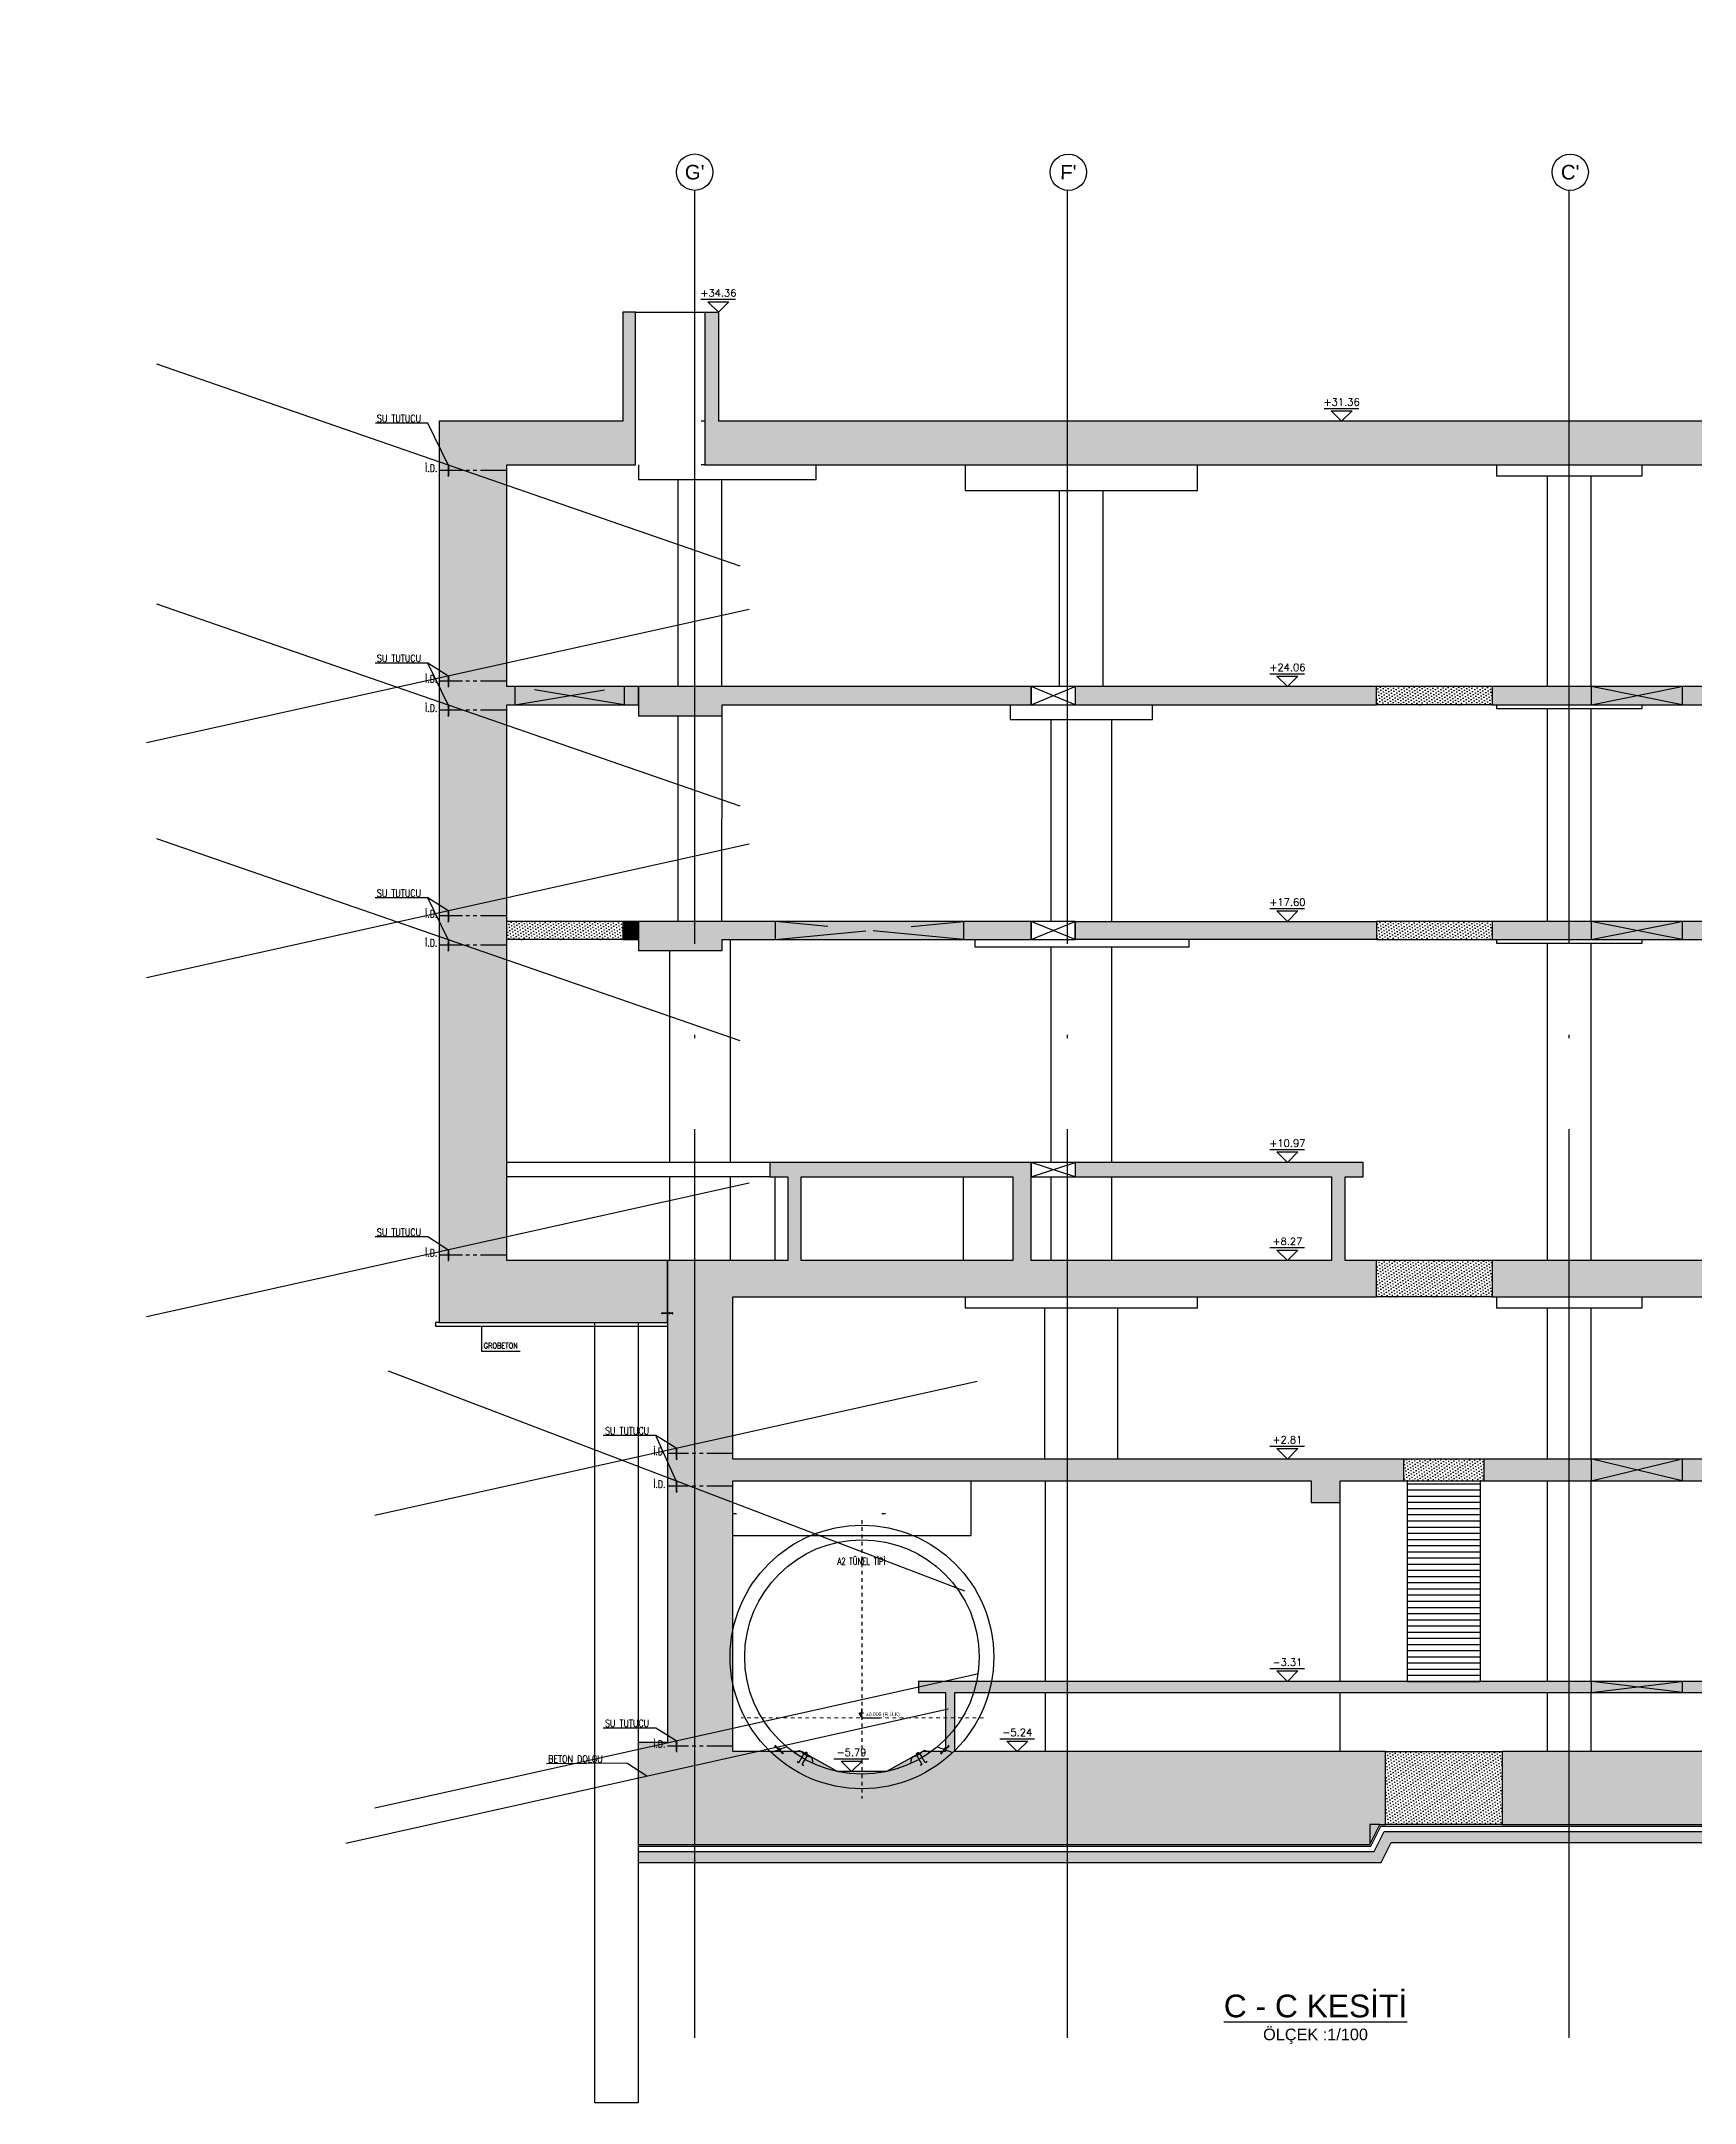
# Model space of a CAD drawing. Header units: millimetres. Extents: x 400408 to 401363, y 4543987 to 4544157.
# Drawn here: x 400963.7 to 401009.2, y 4544014.8 to 4544071.5 of the extents above; entities that cross this region are included whole.
import ezdxf
from ezdxf.enums import TextEntityAlignment as Align

# ---------------------------------------------------------------- set-up
doc = ezdxf.new("R2010")
doc.units = ezdxf.units.MM
for name, pattern in [('ACAD_ISO05W100', [33, 24, -3, 0, -3, 0, -3]), ('AKS', [3, 2.5, -0.25, 0, -0.25]), ('CIZGI', [0.4, 0.25, -0.15]), ('CONTINU', [0]), ('DASHDOT', [1, 0.5, -0.25, 0, -0.25]), ('DASHDOT2', [0.5, 0.25, -0.125, 0, -0.125]), ('Dot', [4, 0, -4]), ('HIDDEN', [0.375, 0.25, -0.125])]:
    doc.linetypes.add(name, pattern=pattern)
for name, color, linetype in [('aks prota', 2, 'AKS'), ('AXIS', 8, 'DASHDOT2'), ('caks prota', 4, 'Continuous'), ('görünüş prota', 4, 'Continuous'), ('inşaat derzi prota', 11, 'Continuous'), ('KALIP', 1, 'Continuous'), ('kesik prota', 2, 'CIZGI'), ('kesit prota', 1, 'Continuous'), ('kesit tarama prota', 252, 'Continuous'), ('KOT', 7, 'Continuous'), ('kot prota', 4, 'Continuous'), ('LINE V2', 7, 'Continuous'), ('merdiven prota', 2, 'Continuous'), ('not prota', 2, 'Continuous'), ('not yazısı prota', 6, 'Continuous'), ('not çizgisi prota', 4, 'Continuous'), ('OLCU', 5, 'Continuous'), ('PRT-CST-rc_level', 6, 'Continuous'), ('PRT-CST-rc_levermark', 4, 'Continuous'), ('st_s_not yazısı', 6, 'Continuous'), ('st_s_not çizgisi', 4, 'CIZGI'), ('st_s_su tutucu', 2, 'Continuous'), ('st_s_ölçü', 4, 'Continuous'), ('t35 prota', 3, 'Continuous'), ('taks prota', 7, 'Continuous'), ('tplan prota', 7, 'Continuous'), ('WATER STOP_B', 5, 'Continuous')]:
    doc.layers.add(name, color=color, linetype=linetype)
doc.layers.add('PRT-Geo-Axis', color=12, linetype='DASHDOT', lineweight=18)
doc.layers.add('PRT-KD-kazik', color=172, linetype='Continuous', lineweight=25)
doc.styles.add('Arial', font='Arial.ttf')
doc.styles.add('NOT', font='romanstw.shx')
doc.styles.add('OLCU', font='romanstw.shx')
doc.styles.add('SIMPLXTW', font='simplxtw.shx', dxfattribs={"width": 0.6, "height": 125})
doc.styles.add('TAKS', font='Arial Unicode.ttf')
doc.styles.add('TEXT250', font='romanstw.shx', dxfattribs={"width": 0.8, "height": 25})
doc.styles.add('TSIMPLEX', font='romanstw.shx')
doc.styles.add('TUNNELCONSULT', font='Arial.ttf')
doc.dimstyles.new('1-50', dxfattribs={"dimtxt": 10, "dimasz": 4, "dimexe": 4, "dimexo": 8, "dimgap": 4, "dimtad": 1, "dimdec": 1, "dimrnd": 0.05, "dimzin": 9, "dimdsep": 46, "dimtxsty": 'OLCU', "dimblk1": 'OBLIQUE', "dimblk2": 'OBLIQUE', "dimsah": 1, "dimcen": 2, "dimdle": 4, "dimclrd": 4, "dimclre": 4, "dimclrt": 3, "dimadec": 1, "dimazin": 0, "dimtfac": 1, "dimtdec": 1, "dimtix": 1, "dimtmove": 2, "dimatfit": 3, "dimldrblk": 'OBLIQUE', "dimfxl": 1, "dimtvp": 1, "dimtolj": 1, "dimtzin": 1, "dimarcsym": 0})
pattern_1 = [(36, (401042.08825, 4543716.50531), (-0.014547592, 0.087543451), [0, -0.079375])]

# ---------------------------------------------------------------- blocks, each defined once
blk = doc.blocks.new('KOTK5')
at = {"layer": 'PRT-CST-rc_levermark'}
blk.add_line((217, 160), (-213, 160), dxfattribs=at)
blk.add_lwpolyline([(130, 130), (-130, 130), (0, 0)], close=True, dxfattribs=at)
at = {"layer": 'PRT-CST-rc_level', "style": 'OLCU'}
blk.add_attdef('000.00', text='', height=90, dxfattribs=at).set_placement((0, 193), align=Align.CENTER)
blk = doc.blocks.new('D')
at = {"layer": 'st_s_su tutucu', "linetype": 'CONTINU', "ltscale": 0.2}
for p, q in [((-39988, 52508), (-39993, 52508)), ((-39993, 52508), (-39993, 52507)), ((-39993, 52507), (-39991, 52506)), ((-39993, 52449), (-39991, 52450)), ((-39993, 52448), (-39993, 52449)), ((-39988, 52448), (-39993, 52448)), ((-39991, 52499), (-39992, 52499)), ((-39992, 52499), (-39992, 52498)), ((-39992, 52498), (-39991, 52498)), ((-39991, 52489), (-39992, 52489)), ((-39992, 52489), (-39992, 52488)), ((-39992, 52488), (-39991, 52488)), ((-39991, 52479), (-39992, 52479)), ((-39992, 52479), (-39992, 52478)), ((-39992, 52478), (-39991, 52478)), ((-39992, 52468), (-39992, 52469)), ((-39992, 52469), (-39991, 52469)), ((-39991, 52468), (-39992, 52468)), ((-39992, 52458), (-39992, 52459)), ((-39992, 52459), (-39991, 52459)), ((-39991, 52458), (-39992, 52458)), ((-39991, 52506), (-39991, 52499)), ((-39991, 52498), (-39991, 52489)), ((-39991, 52488), (-39991, 52479)), ((-39991, 52469), (-39991, 52478)), ((-39991, 52459), (-39991, 52468)), ((-39991, 52450), (-39991, 52458)), ((-39990, 52506), (-39988, 52507)), ((-39990, 52499), (-39990, 52506)), ((-39989, 52499), (-39990, 52499)), ((-39990, 52489), (-39990, 52498)), ((-39990, 52498), (-39989, 52498)), ((-39989, 52489), (-39990, 52489)), ((-39990, 52479), (-39990, 52488)), ((-39990, 52488), (-39989, 52488)), ((-39989, 52479), (-39990, 52479)), ((-39990, 52478), (-39989, 52478)), ((-39990, 52478), (-39990, 52469)), ((-39990, 52469), (-39989, 52469)), ((-39989, 52468), (-39990, 52468)), ((-39990, 52468), (-39990, 52459)), ((-39990, 52459), (-39989, 52459)), ((-39989, 52458), (-39990, 52458)), ((-39990, 52458), (-39990, 52450)), ((-39990, 52450), (-39988, 52449)), ((-39989, 52498), (-39989, 52499)), ((-39989, 52488), (-39989, 52489)), ((-39989, 52478), (-39989, 52479)), ((-39989, 52469), (-39989, 52468)), ((-39989, 52459), (-39989, 52458)), ((-39988, 52507), (-39988, 52508)), ((-39988, 52449), (-39988, 52448))]:
    blk.add_line(p, q, dxfattribs=at)
blk = doc.blocks.new('_Oblique')
at = {"layer": 'st_s_ölçü', "lineweight": -2}
blk.add_line((-0.5, -0.5), (0.5, 0.5), dxfattribs=at)
blk = doc.blocks.new('KESITKOT')
at = {"layer": 'KOT', "linetype": 'Continuous'}
h = blk.add_hatch(dxfattribs=at)
h.set_pattern_fill('ANSI31', color=5, scale=200, angle=45, style=0)
h.set_pattern_definition([(90, (63253.653, -35392.017), (25, 5e-15), [])])
h.paths.add_polyline_path([(-150, 260), (0, 260), (0, 0)])
at = {"layer": 'KOT', "color": 4, "linetype": 'Continuous'}
for p, q in [((75, 260), (-150, 260)), ((0, 0), (-150, 260)), ((0, 0), (0, 520)), ((0, 0), (1000, 0))]:
    blk.add_line(p, q, dxfattribs=at)
at = {"layer": 'KOT', "color": 7, "linetype": 'Continuous', "style": 'SIMPLXTW', "width": 0.7}
blk.add_attdef('%%P0.000', (216, 100), '', height=200, dxfattribs=at)
blk = doc.blocks.new('A$C05c5180b')
at = {"layer": 'AXIS', "color": 8, "linetype": 'DASHDOT', "ltscale": 3}
blk.add_line((909, 7722), (909, 60), dxfattribs=at)
at = {"layer": 'KALIP'}
for p, q in [((-1158, 1480), (-1585, 1325)), ((-955, 1324), (-806, 1383)), ((-806, 1383), (-459, 1183)), ((-435, 1024), (-459, 1183)), ((2254, 1024), (2278, 1183)), ((2624, 1383), (2278, 1183)), ((2774, 1324), (2624, 1383)), ((2977, 1480), (3404, 1325))]:
    blk.add_line(p, q, dxfattribs=at)
at = {"layer": 'KALIP', "elevation": 0}
for points in [[(-638, 1333), (-658, 1298), (-606, 1268), (-586, 1303)], [(2457, 1333), (2477, 1298), (2425, 1268), (2405, 1303)]]:
    blk.add_lwpolyline(points, close=True, dxfattribs=at)
at = {"layer": 'KALIP'}
for radius in [3625, 3225]:
    blk.add_circle((909, 3955), radius, dxfattribs=at)
at = {"layer": 'LINE V2', "color": 4, "elevation": 0}
for points in [[(-861, 1086, 1), (-818, 1061), (-696, 1274, -0.414214), (-668, 1281), (-616, 1251, -0.414214), (-609, 1224), (-731, 1011, 1), (-688, 986, -1)], [(2680, 1086, -1), (2637, 1061), (2514, 1274, 0.414214), (2487, 1281), (2435, 1251, 0.414214), (2428, 1224), (2550, 1011, -1), (2507, 986, 1)]]:
    blk.add_lwpolyline(points, format="xyb", dxfattribs=at)
for points in [[(-729, 1316), (-556, 1216), (-546, 1233), (-719, 1333)], [(2548, 1316), (2374, 1216), (2364, 1233), (2538, 1333)]]:
    blk.add_lwpolyline(points, close=True, dxfattribs=at)
at = {"layer": 'PRT-Geo-Axis', "linetype": 'DASHDOT', "ltscale": 3}
blk.add_line((4252, 2280), (-2415, 2280), dxfattribs=at)
at = {"layer": 'WATER STOP_B', "color": 3}
for points in [[(-1339, 1405, 0.57735), (-1339, 1408), (-1368, 1436, 0.57735), (-1371, 1435), (-1378, 1408, -0.57735), (-1381, 1407), (-1419, 1444), (-1424, 1439), (-1427, 1443), (-1422, 1447), (-1450, 1474), (-1454, 1469), (-1458, 1472), (-1453, 1477), (-1470, 1493), (-1488, 1490), (-1492, 1494), (-1467, 1520), (-1463, 1515), (-1466, 1498), (-1449, 1481), (-1444, 1486), (-1441, 1483), (-1445, 1478), (-1418, 1452), (-1414, 1457), (-1410, 1453), (-1415, 1448), (-1383, 1418, 0.57735), (-1380, 1419), (-1374, 1445, -0.57735), (-1370, 1446), (-1329, 1405, -0.57735), (-1330, 1402), (-1355, 1395, 0.57735), (-1356, 1392), (-1324, 1361), (-1320, 1366), (-1316, 1363), (-1321, 1358), (-1294, 1332), (-1289, 1337), (-1285, 1333), (-1290, 1328), (-1273, 1312), (-1255, 1316), (-1251, 1312), (-1276, 1286), (-1280, 1290), (-1277, 1308), (-1294, 1324), (-1299, 1319), (-1302, 1323), (-1298, 1327), (-1325, 1354), (-1330, 1349), (-1333, 1352), (-1328, 1357), (-1366, 1394, -0.57735), (-1366, 1397)], [(3158, 1405, -0.57735), (3157, 1408), (3186, 1436, -0.57735), (3190, 1435), (3196, 1408, 0.57735), (3200, 1407), (3238, 1444), (3242, 1439), (3246, 1443), (3241, 1447), (3268, 1474), (3273, 1469), (3277, 1472), (3272, 1477), (3289, 1493), (3307, 1490), (3311, 1494), (3286, 1520), (3282, 1515), (3285, 1498), (3268, 1481), (3263, 1486), (3260, 1483), (3264, 1478), (3237, 1452), (3232, 1457), (3229, 1453), (3234, 1448), (3202, 1418, -0.57735), (3199, 1419), (3193, 1445, 0.57735), (3189, 1446), (3148, 1405, 0.57735), (3148, 1402), (3174, 1395, -0.57735), (3174, 1392), (3143, 1361), (3138, 1366), (3135, 1363), (3140, 1358), (3112, 1332), (3108, 1337), (3104, 1333), (3109, 1328), (3092, 1312), (3074, 1316), (3070, 1312), (3095, 1286), (3099, 1290), (3096, 1308), (3113, 1324), (3118, 1319), (3121, 1323), (3117, 1327), (3144, 1354), (3148, 1349), (3152, 1352), (3147, 1357), (3185, 1394, 0.57735), (3184, 1397)]]:
    blk.add_lwpolyline(points, format="xyb", close=True, dxfattribs=at)
at = {"layer": 'OLCU'}
ref = blk.add_blockref('KESITKOT', (909, 2280), dxfattribs=dict(at, xscale=0.4999999999987873, yscale=0.4999999999987873, zscale=0.4999999999987873))
ref.add_attrib('%%P0.000', '%%P0.000 (R.Ü.K)', (1017, 2330), dxfattribs={"layer": 'KOT', "color": 1, "linetype": 'Continuous', "height": 100, "style": 'TUNNELCONSULT'})
at = {"layer": 'not prota', "style": 'TEXT250', "width": 0.7}
blk.add_text('A2 TÜNEL TİPİ', height=200, dxfattribs=at).set_placement((891, 6585), align=Align.MIDDLE_CENTER)

msp = doc.modelspace()

# ---------------------------------------------------------------- hatches: boundary and pattern name
at = {"layer": 'kesit tarama prota'}
h = msp.add_hatch(color=256, dxfattribs=at)
h.dxf.hatch_style = 1
h.paths.add_polyline_path([(400976.496, 4544059.845), (400980.039, 4544059.845), (400980.04, 4544064.045), (400979.691, 4544064.045), (400979.691, 4544061.045), (400974.642, 4544061.045), (400974.642, 4544036.255), (400980.915, 4544036.255), (400980.915, 4544037.955), (400976.496, 4544037.955), (400976.496, 4544053.245), (400980.117, 4544053.245), (400980.117, 4544053.745), (400976.496, 4544053.745)])
h = msp.add_hatch(color=256, dxfattribs=at)
h.dxf.hatch_style = 1
h.paths.add_polyline_path([(401023.615, 4544061.045), (400982.317, 4544061.045), (400982.317, 4544064.045), (400981.946, 4544064.045), (400981.946, 4544059.845), (401010.615, 4544059.845), (401014.615, 4544059.845), (401022.115, 4544059.845), (401022.115, 4544053.745), (401003.592, 4544053.745), (401003.592, 4544053.245), (401022.115, 4544053.245), (401022.115, 4544045.785), (401016.215, 4544045.785), (401016.215, 4544047.285), (401003.592, 4544047.285), (401003.592, 4544046.785), (401012.615, 4544046.785), (401012.615, 4544046.085), (401013.215, 4544046.085), (401013.215, 4544046.785), (401015.715, 4544046.785), (401015.715, 4544045.285), (401022.115, 4544045.285), (401022.115, 4544037.955), (401003.592, 4544037.955), (401003.592, 4544036.955), (401013.215, 4544036.955), (401013.215, 4544037.355), (401021.815, 4544037.355), (401021.815, 4544032.495), (401003.365, 4544032.495), (401003.365, 4544031.895), (401021.815, 4544031.895), (401021.815, 4544024.445), (401019.925, 4544024.445), (401018.935, 4544023.895), (401017.595, 4544023.895), (401016.606, 4544024.445), (401015.965, 4544024.445), (401015.965, 4544026.075), (401016.715, 4544026.075), (401016.715, 4544026.375), (400987.815, 4544026.375), (400987.815, 4544026.075), (400988.565, 4544026.075), (400988.565, 4544024.445), (400987.925, 4544024.445), (400986.935, 4544023.895), (400985.595, 4544023.895), (400984.606, 4544024.445), (400982.715, 4544024.445), (400982.715, 4544031.895), (400998.615, 4544031.895), (400998.615, 4544031.295), (400999.415, 4544031.295), (400999.415, 4544031.895), (401001.165, 4544031.895), (401001.165, 4544032.495), (400982.717, 4544032.495), (400982.717, 4544036.955), (401000.417, 4544036.955), (401000.417, 4544037.955), (400999.549, 4544037.955), (400999.549, 4544040.255), (401000.043, 4544040.255), (401000.043, 4544040.655), (400992.132, 4544040.655), (400992.132, 4544040.255), (400999.178, 4544040.255), (400999.178, 4544037.955), (400990.921, 4544037.955), (400990.921, 4544040.655), (400983.727, 4544040.655), (400983.727, 4544040.255), (400984.222, 4544040.255), (400984.222, 4544037.955), (400980.915, 4544037.955), (400980.915, 4544024.697), (400980.115, 4544024.697), (400980.115, 4544021.895), (401000.229, 4544021.895), (401000.504, 4544022.445), (401000.665, 4544022.445), (401000.665, 4544024.445), (400988.815, 4544024.445), (400988.815, 4544026.075), (401015.715, 4544026.075), (401015.715, 4544024.445), (401003.865, 4544024.445), (401003.865, 4544022.445), (401016.088, 4544022.445), (401017.077, 4544021.895), (401019.454, 4544021.895), (401020.443, 4544021.895), (401024.415, 4544021.895), (401024.415, 4544024.445), (401023.615, 4544024.445)])
h.paths.add_polyline_path([(400990.411, 4544040.255), (400990.411, 4544037.955), (400984.592, 4544037.955), (400984.592, 4544040.255)], flags=16)
h = msp.add_hatch(color=256, dxfattribs=at)
h.dxf.hatch_style = 1
h.paths.add_polyline_path([(400982.416, 4544053.245), (400990.921, 4544053.245), (400990.921, 4544053.745), (400980.117, 4544053.745), (400980.117, 4544052.945), (400982.416, 4544052.945)])
h = msp.add_hatch(color=256, dxfattribs=at)
h.dxf.hatch_style = 1
h.paths.add_polyline_path([(401000.417, 4544053.745), (400992.132, 4544053.745), (400992.132, 4544053.245), (401000.417, 4544053.245)])
h = msp.add_hatch(dxfattribs=at)
h.set_pattern_fill('DOTS', color=2, scale=0.05, angle=36)
h.set_pattern_definition(pattern_1)
h.paths.add_polyline_path([(401003.592, 4544053.745), (401000.417, 4544053.745), (401000.417, 4544053.245), (401003.592, 4544053.245)])
h = msp.add_hatch(dxfattribs=at)
h.set_pattern_fill('DOTS', color=2, scale=0.05, angle=36)
h.set_pattern_definition(pattern_1)
h.paths.add_polyline_path([(400979.688, 4544046.785), (400979.688, 4544047.285), (400976.496, 4544047.285), (400976.496, 4544046.785)])
h = msp.add_hatch(color=256, dxfattribs=at)
h.dxf.hatch_style = 1
h.paths.add_polyline_path([(400979.688, 4544046.785), (400980.117, 4544046.785), (400980.117, 4544047.285), (400979.688, 4544047.285)])
h = msp.add_hatch(color=256, dxfattribs=at)
h.dxf.hatch_style = 1
h.paths.add_polyline_path([(400982.416, 4544046.785), (400990.921, 4544046.785), (400990.921, 4544047.285), (400980.117, 4544047.285), (400980.117, 4544046.485), (400982.416, 4544046.485)])
h = msp.add_hatch(color=256, dxfattribs=at)
h.dxf.hatch_style = 1
h.paths.add_polyline_path([(401000.417, 4544047.285), (400992.132, 4544047.285), (400992.132, 4544046.785), (401000.417, 4544046.785)])
h = msp.add_hatch(dxfattribs=at)
h.set_pattern_fill('DOTS', color=2, scale=0.05, angle=36)
h.set_pattern_definition(pattern_1)
h.paths.add_polyline_path([(401003.592, 4544047.285), (401000.417, 4544047.285), (401000.417, 4544046.785), (401003.592, 4544046.785)])
h = msp.add_hatch(dxfattribs=at)
h.set_pattern_fill('DOTS', color=2, scale=0.05, angle=36)
h.set_pattern_definition(pattern_1)
h.paths.add_polyline_path([(401003.592, 4544037.955), (401000.417, 4544037.955), (401000.417, 4544036.955), (401003.592, 4544036.955)])
h = msp.add_hatch(dxfattribs=at)
h.set_pattern_fill('DOTS', color=2, scale=0.05, angle=36)
h.set_pattern_definition(pattern_1)
h.paths.add_polyline_path([(401003.365, 4544032.495), (401001.165, 4544032.495), (401001.165, 4544031.895), (401003.365, 4544031.895)])
h = msp.add_hatch(dxfattribs=at)
h.set_pattern_fill('DOTS', color=2, scale=0.05, angle=36)
h.set_pattern_definition(pattern_1)
h.paths.add_polyline_path([(401003.865, 4544024.445), (401000.665, 4544024.445), (401000.665, 4544022.445), (401003.865, 4544022.445)])
h = msp.add_hatch(dxfattribs=at)
h.set_pattern_fill('AR-CONC', color=253, scale=0.001)
h.set_pattern_definition([(50, (401201.30595, 4543716.5053), (0.18218467, -0.015939086), [0.01905, -0.20955]), (355, (401201.30595, 4543716.5053), (-0.03524342, 0.191056845), [0.01524, -0.16764058]), (100.451445, (401201.32113, 4543716.50398), (0.14694125, 0.17511775), [0.01619001, -0.178090245]), (46.1842, (401201.30595, 4543716.5561), (0.27107904, -0.04204233), [0.028575, -0.314325]), (96.63556, (401201.32854, 4543716.5526), (0.23740413, 0.24742612), [0.02428502, -0.2671356]), (351.18415, (401201.30595, 4543716.5561), (0.23740413, 0.24742612), [0.02285997, -0.25145973]), (21, (401201.33135, 4543716.5434), (0.15161439, -0.1022652), [0.01905, -0.20955]), (326, (401201.33135, 4543716.5434), (0.06180203, 0.18418797), [0.01524, -0.16764]), (71.451445, (401201.34398, 4543716.53489), (0.21341642, 0.08192277), [0.01619001, -0.17808994]), (37.5, (401201.30595, 4543716.50531), (0.003088603, 0.084555039), [0, -0.165608, 0, -0.17018, 0, -0.168275]), (7.5, (401201.30595, 4543716.50531), (0.066819663, 0.100180575), [0, -0.097028, 0, -0.161798, 0, -0.064135]), (327.5, (401201.249306, 4543716.50531), (0.135590595, -0.005728744), [0, -0.0635, 0, -0.19812, 0, -0.26289]), (317.5, (401201.2239, 4543716.50531), (0.14812918, 0.02542649), [0, -0.08255, 0, -0.131572, 0, -0.18669])])
h.paths.add_polyline_path([(400985.025, 4544021.695), (400983.582, 4544021.697), (400980.115, 4544021.697), (400980.115, 4544021.397), (400983.505, 4544021.397), (400984.947, 4544021.395), (401000.538, 4544021.395), (401000.813, 4544021.945), (401015.958, 4544021.945), (401016.947, 4544021.395), (401019.584, 4544021.395), (401020.573, 4544021.395), (401024.415, 4544021.395), (401024.415, 4544021.695), (401020.495, 4544021.695), (401019.506, 4544021.695), (401017.025, 4544021.695), (401016.036, 4544022.245), (401000.627, 4544022.245), (401000.352, 4544021.695)])

# ---------------------------------------------------------------- linework, layer by layer
at = {"layer": 'aks prota', "ltscale": 10}
for p, q in [((400981.665, 4544016.57), (400981.665, 4544067.399)), ((400991.915, 4544016.57), (400991.915, 4544067.399)), ((401005.715, 4544016.57), (401005.715, 4544067.399))]:
    msp.add_line(p, q, dxfattribs=at)
at = {"layer": 'caks prota', "ltscale": 0.05}
for centre in [(400981.665, 4544067.899), (400991.94, 4544067.898), (401005.74, 4544067.898)]:
    msp.add_circle(centre, 0.5, dxfattribs=at)
at = {"layer": 'görünüş prota'}
for p, q in [((400981.214, 4544053.745), (400981.214, 4544059.445)), ((400982.414, 4544053.745), (400982.414, 4544059.445)), ((401005.115, 4544053.745), (401005.115, 4544059.545)), ((401006.315, 4544053.745), (401006.315, 4544059.545)), ((400991.697, 4544053.745), (400991.697, 4544059.145)), ((400992.897, 4544053.745), (400992.897, 4544059.145)), ((400992.132, 4544053.745), (400992.132, 4544053.245)), ((400981.215, 4544047.285), (400981.215, 4544052.945)), ((400982.414, 4544047.285), (400982.416, 4544052.945)), ((400991.468, 4544047.285), (400991.468, 4544052.845)), ((400993.133, 4544047.285), (400993.133, 4544052.845)), ((401005.115, 4544047.285), (401005.115, 4544053.145)), ((401006.315, 4544047.285), (401006.315, 4544053.145)), ((400992.132, 4544047.285), (400992.132, 4544046.785)), ((400980.98, 4544040.655), (400980.98, 4544046.485)), ((400982.647, 4544040.655), (400982.647, 4544046.785)), ((400991.465, 4544040.655), (400991.465, 4544046.585)), ((400993.133, 4544040.655), (400993.133, 4544046.585)), ((401005.115, 4544037.955), (401005.115, 4544046.685)), ((401006.315, 4544037.955), (401006.315, 4544046.685)), ((400983.727, 4544040.655), (400976.496, 4544040.655)), ((400983.727, 4544040.255), (400976.496, 4544040.255)), ((400980.98, 4544037.955), (400980.98, 4544040.255)), ((400982.647, 4544037.955), (400982.647, 4544040.255)), ((400983.882, 4544037.955), (400983.882, 4544040.255)), ((400989.06, 4544037.955), (400989.06, 4544040.255)), ((400991.465, 4544037.955), (400991.465, 4544040.255)), ((400993.133, 4544037.955), (400993.133, 4544040.255)), ((400991.297, 4544032.495), (400991.297, 4544036.655)), ((400993.297, 4544032.495), (400993.297, 4544036.655)), ((401005.115, 4544032.495), (401005.115, 4544036.655)), ((401006.315, 4544032.495), (401006.315, 4544036.655)), ((400989.266, 4544030.395), (400989.266, 4544031.895)), ((400991.315, 4544026.375), (400991.315, 4544031.895)), ((400999.415, 4544026.375), (400999.415, 4544031.895)), ((401005.115, 4544026.375), (401005.115, 4544031.895)), ((401006.315, 4544026.375), (401006.315, 4544031.895)), ((400991.315, 4544024.445), (400991.315, 4544026.075)), ((400999.415, 4544024.445), (400999.415, 4544026.075)), ((401005.115, 4544024.445), (401005.115, 4544026.075)), ((401006.315, 4544024.445), (401006.315, 4544026.075)), ((401000.26, 4544021.845), (401000.535, 4544022.395)), ((401000.535, 4544022.395), (401016.075, 4544022.395)), ((400980.115, 4544021.845), (401000.26, 4544021.845))]:
    msp.add_line(p, q, dxfattribs=at)
for points in [[(400980.04, 4544064.045), (400981.946, 4544064.045)], [(400980.116, 4544059.845), (400980.116, 4544059.445), (400985.005, 4544059.445), (400985.005, 4544059.845)], [(400989.107, 4544059.845), (400989.107, 4544059.145), (400995.488, 4544059.145), (400995.488, 4544059.845)], [(401003.715, 4544059.845), (401003.715, 4544059.545), (401007.715, 4544059.545), (401007.715, 4544059.845)], [(400990.342, 4544053.245), (400990.342, 4544052.845), (400994.253, 4544052.845), (400994.253, 4544053.245)], [(400992.132, 4544053.745), (400990.921, 4544053.745)], [(400990.921, 4544053.245), (400992.132, 4544053.245)], [(401003.592, 4544053.745), (401000.417, 4544053.745)], [(401003.592, 4544053.245), (401000.417, 4544053.245)], [(401003.715, 4544053.245), (401003.715, 4544053.145), (401007.715, 4544053.145), (401007.715, 4544053.245)], [(400979.688, 4544047.285), (400976.496, 4544047.285)], [(400992.132, 4544047.285), (400990.921, 4544047.285)], [(401003.592, 4544047.285), (401000.417, 4544047.285)], [(400979.688, 4544046.785), (400976.496, 4544046.785)], [(400989.372, 4544046.785), (400989.372, 4544046.585), (400995.267, 4544046.585), (400995.267, 4544046.785)], [(400990.921, 4544046.785), (400992.132, 4544046.785)], [(401000.417, 4544046.785), (401003.592, 4544046.785)], [(401003.715, 4544046.785), (401003.715, 4544046.685), (401007.715, 4544046.685), (401007.715, 4544046.785)], [(400992.132, 4544040.655), (400990.921, 4544040.655)], [(400990.921, 4544040.255), (400992.132, 4544040.255)], [(401003.592, 4544037.955), (401000.417, 4544037.955)], [(400989.107, 4544036.955), (400989.107, 4544036.655), (400995.488, 4544036.655), (400995.488, 4544036.955)], [(401003.592, 4544036.955), (401000.417, 4544036.955)], [(401003.715, 4544036.955), (401003.715, 4544036.655), (401007.715, 4544036.655), (401007.715, 4544036.955)], [(400974.642, 4544036.255), (400974.542, 4544036.255), (400974.542, 4544036.155)], [(400974.542, 4544036.155), (400980.915, 4544036.155)], [(401003.365, 4544032.495), (401001.165, 4544032.495)], [(401001.165, 4544031.895), (401003.365, 4544031.895)], [(401001.266, 4544026.375), (401001.266, 4544031.895)], [(401001.266, 4544031.815), (401003.265, 4544031.815)], [(401001.266, 4544031.645), (401003.265, 4544031.645)], [(401003.265, 4544031.895), (401003.265, 4544026.375)], [(401001.266, 4544031.475), (401003.265, 4544031.475)], [(401001.266, 4544031.305), (401003.265, 4544031.305)], [(401001.266, 4544031.135), (401003.265, 4544031.135)], [(401001.266, 4544030.965), (401003.265, 4544030.965)], [(401001.266, 4544030.795), (401003.265, 4544030.795)], [(401001.266, 4544030.625), (401003.265, 4544030.625)], [(400982.715, 4544030.395), (400989.266, 4544030.395)], [(401001.266, 4544030.455), (401003.265, 4544030.455)], [(401001.266, 4544030.285), (401003.265, 4544030.285)], [(401001.266, 4544030.115), (401003.265, 4544030.115)], [(401001.266, 4544029.945), (401003.265, 4544029.945)], [(401001.266, 4544029.775), (401003.265, 4544029.775)], [(401001.266, 4544029.605), (401003.265, 4544029.605)], [(401001.266, 4544029.435), (401003.265, 4544029.435)], [(401001.266, 4544029.265), (401003.265, 4544029.265)], [(401001.266, 4544029.095), (401003.265, 4544029.095)], [(401001.266, 4544028.925), (401003.265, 4544028.925)], [(401001.266, 4544028.755), (401003.265, 4544028.755)], [(401001.266, 4544028.585), (401003.265, 4544028.585)], [(401001.266, 4544028.415), (401003.265, 4544028.415)], [(401001.266, 4544028.245), (401003.265, 4544028.245)], [(401001.266, 4544028.075), (401003.265, 4544028.075)], [(401001.266, 4544027.905), (401003.265, 4544027.905)], [(401001.266, 4544027.735), (401003.265, 4544027.735)], [(401001.266, 4544027.565), (401003.265, 4544027.565)], [(401001.266, 4544027.395), (401003.265, 4544027.395)], [(401001.266, 4544027.225), (401003.265, 4544027.225)], [(401001.266, 4544027.055), (401003.265, 4544027.055)], [(401001.266, 4544026.885), (401003.265, 4544026.885)], [(401001.266, 4544026.715), (401003.265, 4544026.715)], [(401001.266, 4544026.545), (401003.265, 4544026.545)], [(401001.266, 4544026.375), (401003.265, 4544026.375)], [(401000.665, 4544024.445), (401003.865, 4544024.445)], [(400980.115, 4544022.697), (400980.115, 4544022.697), (400980.115, 4544022.197)], [(400980.115, 4544021.397), (400983.505, 4544021.397), (400984.947, 4544021.395), (401000.538, 4544021.395), (401000.813, 4544021.945), (401015.958, 4544021.945), (401016.947, 4544021.395), (401019.584, 4544021.395), (401020.573, 4544021.395), (401024.415, 4544021.395), (401024.415, 4544022.445), (401024.415, 4544022.445)], [(400980.115, 4544021.697), (400983.582, 4544021.697), (400985.025, 4544021.695), (401000.352, 4544021.695), (401000.627, 4544022.245), (401016.036, 4544022.245), (401017.025, 4544021.695), (401019.506, 4544021.695), (401020.495, 4544021.695), (401024.415, 4544021.695)], [(401003.865, 4544022.445), (401000.665, 4544022.445)]]:
    msp.add_lwpolyline(points, dxfattribs=at)
at = {"layer": 'görünüş prota', "color": 4, "linetype": 'Dot'}
for points in [[(400981.946, 4544061.045), (400980.039, 4544061.045)], [(400981.946, 4544059.845), (400980.039, 4544059.845)], [(400982.715, 4544030.995), (400989.266, 4544030.995)]]:
    msp.add_lwpolyline(points, dxfattribs=at)
at = {"layer": 'inşaat derzi prota', "linetype": 'ACAD_ISO05W100', "ltscale": 0.03}
for points in [[(400976.496, 4544059.695), (400974.642, 4544059.695)], [(400976.496, 4544053.895), (400974.642, 4544053.895)], [(400976.496, 4544053.095), (400974.642, 4544053.095)], [(400976.496, 4544047.435), (400974.642, 4544047.435)], [(400976.496, 4544046.635), (400974.642, 4544046.635)], [(400976.496, 4544038.105), (400974.642, 4544038.105)], [(400982.715, 4544032.645), (400980.915, 4544032.645)], [(400982.715, 4544031.745), (400980.915, 4544031.745)], [(400982.715, 4544024.595), (400980.915, 4544024.595)]]:
    msp.add_lwpolyline(points, dxfattribs=at)
at = {"layer": 'kesik prota', "ltscale": 10}
msp.add_lwpolyline([(401000.504, 4544022.445), (401000.229, 4544022.445), (401000.229, 4544021.895)], dxfattribs=at)
at = {"layer": 'kesit prota'}
for p, q in [((400979.691, 4544064.045), (400979.691, 4544061.045)), ((400982.317, 4544064.045), (400982.317, 4544061.045))]:
    msp.add_line(p, q, dxfattribs=at)
for points in [[(400979.691, 4544061.045), (400974.642, 4544061.045), (400974.642, 4544036.255), (400980.915, 4544036.255), (400980.915, 4544037.955), (400976.496, 4544037.955), (400976.496, 4544053.245), (400980.117, 4544053.245), (400980.117, 4544053.745), (400976.496, 4544053.745), (400976.496, 4544059.845), (400980.039, 4544059.845), (400980.04, 4544064.045), (400979.691, 4544064.045)], [(400981.946, 4544064.045), (400981.946, 4544059.845), (401010.615, 4544059.845), (401010.615, 4544059.845), (401014.615, 4544059.845), (401014.615, 4544059.845)], [(400981.946, 4544064.045), (400982.317, 4544064.045)], [(401023.615, 4544061.045), (400982.317, 4544061.045)], [(400990.921, 4544053.745), (400980.117, 4544053.745), (400980.117, 4544052.945), (400982.416, 4544052.945), (400982.416, 4544053.245)], [(400982.416, 4544053.245), (400990.921, 4544053.245), (400990.921, 4544053.745)], [(401022.115, 4544053.745), (401003.592, 4544053.745), (401003.592, 4544053.245), (401022.115, 4544053.245)], [(400979.688, 4544046.785), (400980.117, 4544046.785), (400980.117, 4544047.285), (400979.688, 4544047.285), (400979.688, 4544046.785)], [(400982.416, 4544046.785), (400990.921, 4544046.785), (400990.921, 4544047.285), (400980.117, 4544047.285), (400980.117, 4544046.485), (400982.416, 4544046.485), (400982.416, 4544046.785)], [(401016.215, 4544047.285), (401003.592, 4544047.285), (401003.592, 4544046.785), (401012.615, 4544046.785)], [(401016.715, 4544026.375), (400987.815, 4544026.375), (400987.815, 4544026.075), (400988.565, 4544026.075), (400988.565, 4544024.445), (400987.925, 4544024.445), (400986.935, 4544023.895), (400985.595, 4544023.895), (400984.606, 4544024.445), (400982.715, 4544024.445), (400982.715, 4544031.895), (400998.615, 4544031.895), (400998.615, 4544031.295), (400999.415, 4544031.295), (400999.415, 4544031.895), (401001.165, 4544031.895), (401001.165, 4544032.495), (400982.717, 4544032.495), (400982.717, 4544036.955), (401000.417, 4544036.955), (401000.417, 4544037.955), (400999.549, 4544037.955), (400999.549, 4544040.255), (401000.043, 4544040.255), (401000.043, 4544040.655), (400992.132, 4544040.655), (400992.132, 4544040.255), (400999.178, 4544040.255), (400999.178, 4544037.955), (400990.921, 4544037.955), (400990.921, 4544040.655), (400983.727, 4544040.655), (400983.727, 4544040.255), (400984.222, 4544040.255), (400984.222, 4544037.955), (400980.915, 4544037.955), (400980.915, 4544024.697), (400980.115, 4544024.697), (400980.115, 4544021.895), (401000.229, 4544021.895), (401000.504, 4544022.445), (401000.665, 4544022.445), (401000.665, 4544024.445), (400988.815, 4544024.445), (400988.815, 4544026.075), (401015.715, 4544026.075)], [(400990.411, 4544037.955), (400984.592, 4544037.955), (400984.592, 4544040.255), (400990.411, 4544040.255), (400990.411, 4544037.955)], [(401022.115, 4544037.955), (401003.592, 4544037.955), (401003.592, 4544036.955), (401013.215, 4544036.955)], [(400974.642, 4544036.255), (400980.915, 4544036.255)], [(401021.815, 4544032.495), (401003.365, 4544032.495), (401003.365, 4544031.895), (401021.815, 4544031.895)], [(401015.715, 4544024.445), (401003.865, 4544024.445), (401003.865, 4544022.445), (401016.088, 4544022.445)]]:
    msp.add_lwpolyline(points, dxfattribs=at)
for points in [[(400992.132, 4544053.745), (400992.132, 4544053.245), (401000.417, 4544053.245), (401000.417, 4544053.745)], [(401000.417, 4544046.785), (400992.132, 4544046.785), (400992.132, 4544047.285), (401000.417, 4544047.285)]]:
    msp.add_lwpolyline(points, close=True, dxfattribs=at)
at = {"layer": 'merdiven prota', "linetype": 'HIDDEN', "ltscale": 10}
for points in [[(400976.718, 4544053.245), (400979.724, 4544053.745), (400979.724, 4544053.245), (400976.718, 4544053.745), (400976.718, 4544053.245)], [(400990.921, 4544053.245), (400992.132, 4544053.745), (400992.132, 4544053.245), (400990.921, 4544053.745), (400990.921, 4544053.245)], [(401006.315, 4544053.745), (401006.315, 4544053.245), (401008.815, 4544053.745), (401008.815, 4544053.245), (401006.315, 4544053.745)], [(400983.882, 4544046.785), (400989.06, 4544047.285), (400989.06, 4544046.785), (400983.882, 4544047.285), (400983.882, 4544046.785)], [(400990.921, 4544046.785), (400992.132, 4544047.285), (400992.132, 4544046.785), (400990.921, 4544047.285), (400990.921, 4544046.785)], [(401006.315, 4544047.285), (401006.315, 4544046.785), (401008.815, 4544047.285), (401008.815, 4544046.785), (401006.315, 4544047.285)], [(400990.921, 4544040.255), (400992.132, 4544040.655), (400992.132, 4544040.255), (400990.921, 4544040.655), (400990.921, 4544040.255)], [(401006.315, 4544032.495), (401006.315, 4544031.895), (401008.815, 4544032.495), (401008.815, 4544031.895), (401006.315, 4544032.495)], [(401006.315, 4544026.375), (401006.315, 4544026.075), (401008.815, 4544026.375), (401008.815, 4544026.075), (401006.315, 4544026.375)]]:
    msp.add_lwpolyline(points, dxfattribs=at)
at = {"layer": 'PRT-KD-kazik', "color": 3}
msp.add_lwpolyline([(400980.115, 4544036.255), (400980.115, 4544014.785), (400978.915, 4544014.785), (400978.915, 4544036.255)], dxfattribs=at)
at = {"layer": 'st_s_not çizgisi', "linetype": 'CONTINU'}
msp.add_lwpolyline([(400975.805, 4544036.155), (400975.805, 4544035.46), (400976.862, 4544035.46)], dxfattribs=at)

# ---------------------------------------------------------------- block references
at = {"layer": 'kesit prota', "xscale": 0.001, "yscale": 0.001, "zscale": 0.001}
msp.add_blockref('A$C05c5180b', (400985.356, 4544023.095), dxfattribs=at)
at = {"layer": 'kot prota', "linetype": 'CONTINU', "ltscale": 0.1}
ref = msp.add_blockref('KOTK5', (400982.317, 4544064.045), dxfattribs=dict(at, xscale=-0.002222222222222222, yscale=0.002222222222222221, zscale=0.002222222222222222, rotation=359.9999999999409))
ref.add_attrib('000.00', '+34.36', dxfattribs={"layer": 'PRT-CST-rc_level', "height": 0.2, "style": 'OLCU'}).set_placement((400982.317, 4544064.474), align=Align.CENTER)
ref = msp.add_blockref('KOTK5', (400999.455, 4544061.045), dxfattribs=dict(at, xscale=-0.002222222222222222, yscale=0.002222222222222221, zscale=0.002222222222222222, rotation=359.9999999999409))
ref.add_attrib('000.00', '+31.36', dxfattribs={"layer": 'PRT-CST-rc_level', "height": 0.2, "style": 'OLCU'}).set_placement((400999.455, 4544061.474), align=Align.CENTER)
ref = msp.add_blockref('KOTK5', (400997.964, 4544053.745), dxfattribs=dict(at, xscale=-0.002222222222222222, yscale=0.002222222222222221, zscale=0.002222222222222222, rotation=359.9999999999409))
ref.add_attrib('000.00', '+24.06', dxfattribs={"layer": 'PRT-CST-rc_level', "height": 0.2, "style": 'OLCU'}).set_placement((400997.964, 4544054.174), align=Align.CENTER)
ref = msp.add_blockref('KOTK5', (400997.964, 4544047.285), dxfattribs=dict(at, xscale=-0.002222222222222222, yscale=0.002222222222222221, zscale=0.002222222222222222, rotation=359.9999999999409))
ref.add_attrib('000.00', '+17.60', dxfattribs={"layer": 'PRT-CST-rc_level', "height": 0.2, "style": 'OLCU'}).set_placement((400997.964, 4544047.714), align=Align.CENTER)
ref = msp.add_blockref('KOTK5', (400997.964, 4544040.655), dxfattribs=dict(at, xscale=-0.002222222222222222, yscale=0.002222222222222221, zscale=0.002222222222222222, rotation=359.9999999999409))
ref.add_attrib('000.00', '+10.97', dxfattribs={"layer": 'PRT-CST-rc_level', "height": 0.2, "style": 'OLCU'}).set_placement((400997.964, 4544041.084), align=Align.CENTER)
ref = msp.add_blockref('KOTK5', (400997.964, 4544037.955), dxfattribs=dict(at, xscale=-0.002222222222222222, yscale=0.002222222222222221, zscale=0.002222222222222222, rotation=359.9999999999409))
ref.add_attrib('000.00', '+8.27', dxfattribs={"layer": 'PRT-CST-rc_level', "height": 0.2, "style": 'OLCU'}).set_placement((400997.964, 4544038.384), align=Align.CENTER)
ref = msp.add_blockref('KOTK5', (400997.964, 4544032.495), dxfattribs=dict(at, xscale=-0.002222222222222222, yscale=0.002222222222222221, zscale=0.002222222222222222, rotation=359.9999999999409))
ref.add_attrib('000.00', '+2.81', dxfattribs={"layer": 'PRT-CST-rc_level', "height": 0.2, "style": 'OLCU'}).set_placement((400997.964, 4544032.924), align=Align.CENTER)
ref = msp.add_blockref('KOTK5', (400997.964, 4544026.375), dxfattribs=dict(at, xscale=-0.002222222222222222, yscale=0.002222222222222221, zscale=0.002222222222222222, rotation=359.9999999999409))
ref.add_attrib('000.00', '-3.31', dxfattribs={"layer": 'PRT-CST-rc_level', "height": 0.2, "style": 'OLCU'}).set_placement((400997.964, 4544026.804), align=Align.CENTER)
ref = msp.add_blockref('KOTK5', (400990.535, 4544024.445), dxfattribs=dict(at, xscale=-0.002222222222222222, yscale=0.002222222222222221, zscale=0.002222222222222222, rotation=359.9999999999409))
ref.add_attrib('000.00', '-5.24', dxfattribs={"layer": 'PRT-CST-rc_level', "height": 0.2, "style": 'OLCU'}).set_placement((400990.535, 4544024.874), align=Align.CENTER)
ref = msp.add_blockref('KOTK5', (400985.978, 4544023.895), dxfattribs=dict(at, xscale=-0.002222222222222222, yscale=0.002222222222222221, zscale=0.002222222222222222, rotation=359.9999999999409))
ref.add_attrib('000.00', '-5.79', dxfattribs={"layer": 'PRT-CST-rc_level', "height": 0.2, "style": 'OLCU'}).set_placement((400985.978, 4544024.324), align=Align.CENTER)
at = {"layer": 'st_s_ölçü', "xscale": 0.004999999999999998, "yscale": 0.004999999999999998, "zscale": 0.004999999999999998}
for p, rotation in [((400774.941, 4544322.086), 180.0000000000342), ((400774.941, 4544316.286), 180.0000000000342), ((400774.941, 4544315.486), 180.0000000000342), ((400774.941, 4544309.826), 180.0000000000342), ((400774.941, 4544309.026), 180.0000000000342), ((400774.941, 4544300.496), 180.0000000000342), ((400718.524, 4543836.554), 270.0000004130123), ((400781.214, 4544295.036), 180.0000000000342), ((400781.214, 4544294.136), 180.0000000000342), ((400781.214, 4544286.986), 180.0000000000342)]:
    msp.add_blockref('D', p, dxfattribs=dict(at, rotation=rotation))

# ---------------------------------------------------------------- texts
at = {"layer": 'not yazısı prota', "ltscale": 0.05, "style": 'TSIMPLEX', "width": 0.8}
for s, p in [('SU TUTUCU', (400972.926, 4544061.023)), ('İ.D.', (400974.255, 4544059.656)), ('SU TUTUCU', (400972.926, 4544054.423)), ('İ.D.', (400974.255, 4544053.856)), ('İ.D.', (400974.255, 4544053.056)), ('SU TUTUCU', (400972.926, 4544047.963)), ('İ.D.', (400974.255, 4544047.396)), ('İ.D.', (400974.255, 4544046.596)), ('SU TUTUCU', (400972.926, 4544038.633)), ('İ.D.', (400974.255, 4544038.066)), ('SU TUTUCU', (400979.199, 4544033.173)), ('İ.D.', (400980.528, 4544032.606)), ('İ.D.', (400980.528, 4544031.706)), ('SU TUTUCU', (400979.199, 4544025.123)), ('BETON DOLGU', (400977.634, 4544024.142)), ('İ.D.', (400980.528, 4544024.556))]:
    msp.add_text(s, height=0.2, dxfattribs=at).set_placement(p)
at = {"layer": 'st_s_not yazısı', "ltscale": 0.05, "style": 'NOT', "width": 0.8}
msp.add_text('GROBETON', height=0.15, dxfattribs=at).set_placement((400975.863, 4544035.613), align=Align.MIDDLE_LEFT)
at = {"layer": 't35 prota', "style": 'Arial'}
msp.add_text('ÖLÇEK :1/100', height=0.32, dxfattribs=at).set_placement((400998.737, 4544016.65), align=Align.MIDDLE)
at = {"layer": 'taks prota', "style": 'TAKS'}
for s, p in [("G'", (400981.665, 4544067.899)), ("F'", (400991.94, 4544067.898)), ("C'", (401005.74, 4544067.898))]:
    msp.add_text(s, height=0.4, rotation=359.5052, dxfattribs=at).set_placement(p, align=Align.MIDDLE_CENTER)
at = {"layer": 'tplan prota', "style": 'Arial'}
msp.add_text('%%UC - C KESİTİ', height=0.625, dxfattribs=at).set_placement((400998.737, 4544017.525), align=Align.MIDDLE)

# ---------------------------------------------------------------- leaders
at = {"layer": 'not çizgisi prota'}
for points in [[(400974.886, 4544059.845), (400974.328, 4544060.995), (400972.889, 4544060.995)], [(400974.886, 4544053.245), (400974.328, 4544054.395), (400972.889, 4544054.395)], [(400974.879, 4544054.044), (400974.328, 4544054.395), (400972.877, 4544054.395)], [(400974.886, 4544046.785), (400974.328, 4544047.935), (400972.889, 4544047.935)], [(400974.879, 4544047.584), (400974.328, 4544047.935), (400972.877, 4544047.935)], [(400974.879, 4544038.254), (400974.328, 4544038.605), (400972.877, 4544038.605)], [(400981.16, 4544031.895), (400980.601, 4544033.145), (400979.163, 4544033.145)], [(400981.153, 4544032.794), (400980.601, 4544033.145), (400979.151, 4544033.145)], [(400981.153, 4544024.744), (400980.601, 4544025.095), (400979.151, 4544025.095)], [(400980.351, 4544023.775), (400979.799, 4544024.126), (400977.586, 4544024.114)]]:
    msp.add_leader(points, dimstyle='1-50', override={"dimasz": 12, "dimgap": 4, "dimtad": 0}, dxfattribs=at)

doc.saveas('drawing.dxf')
